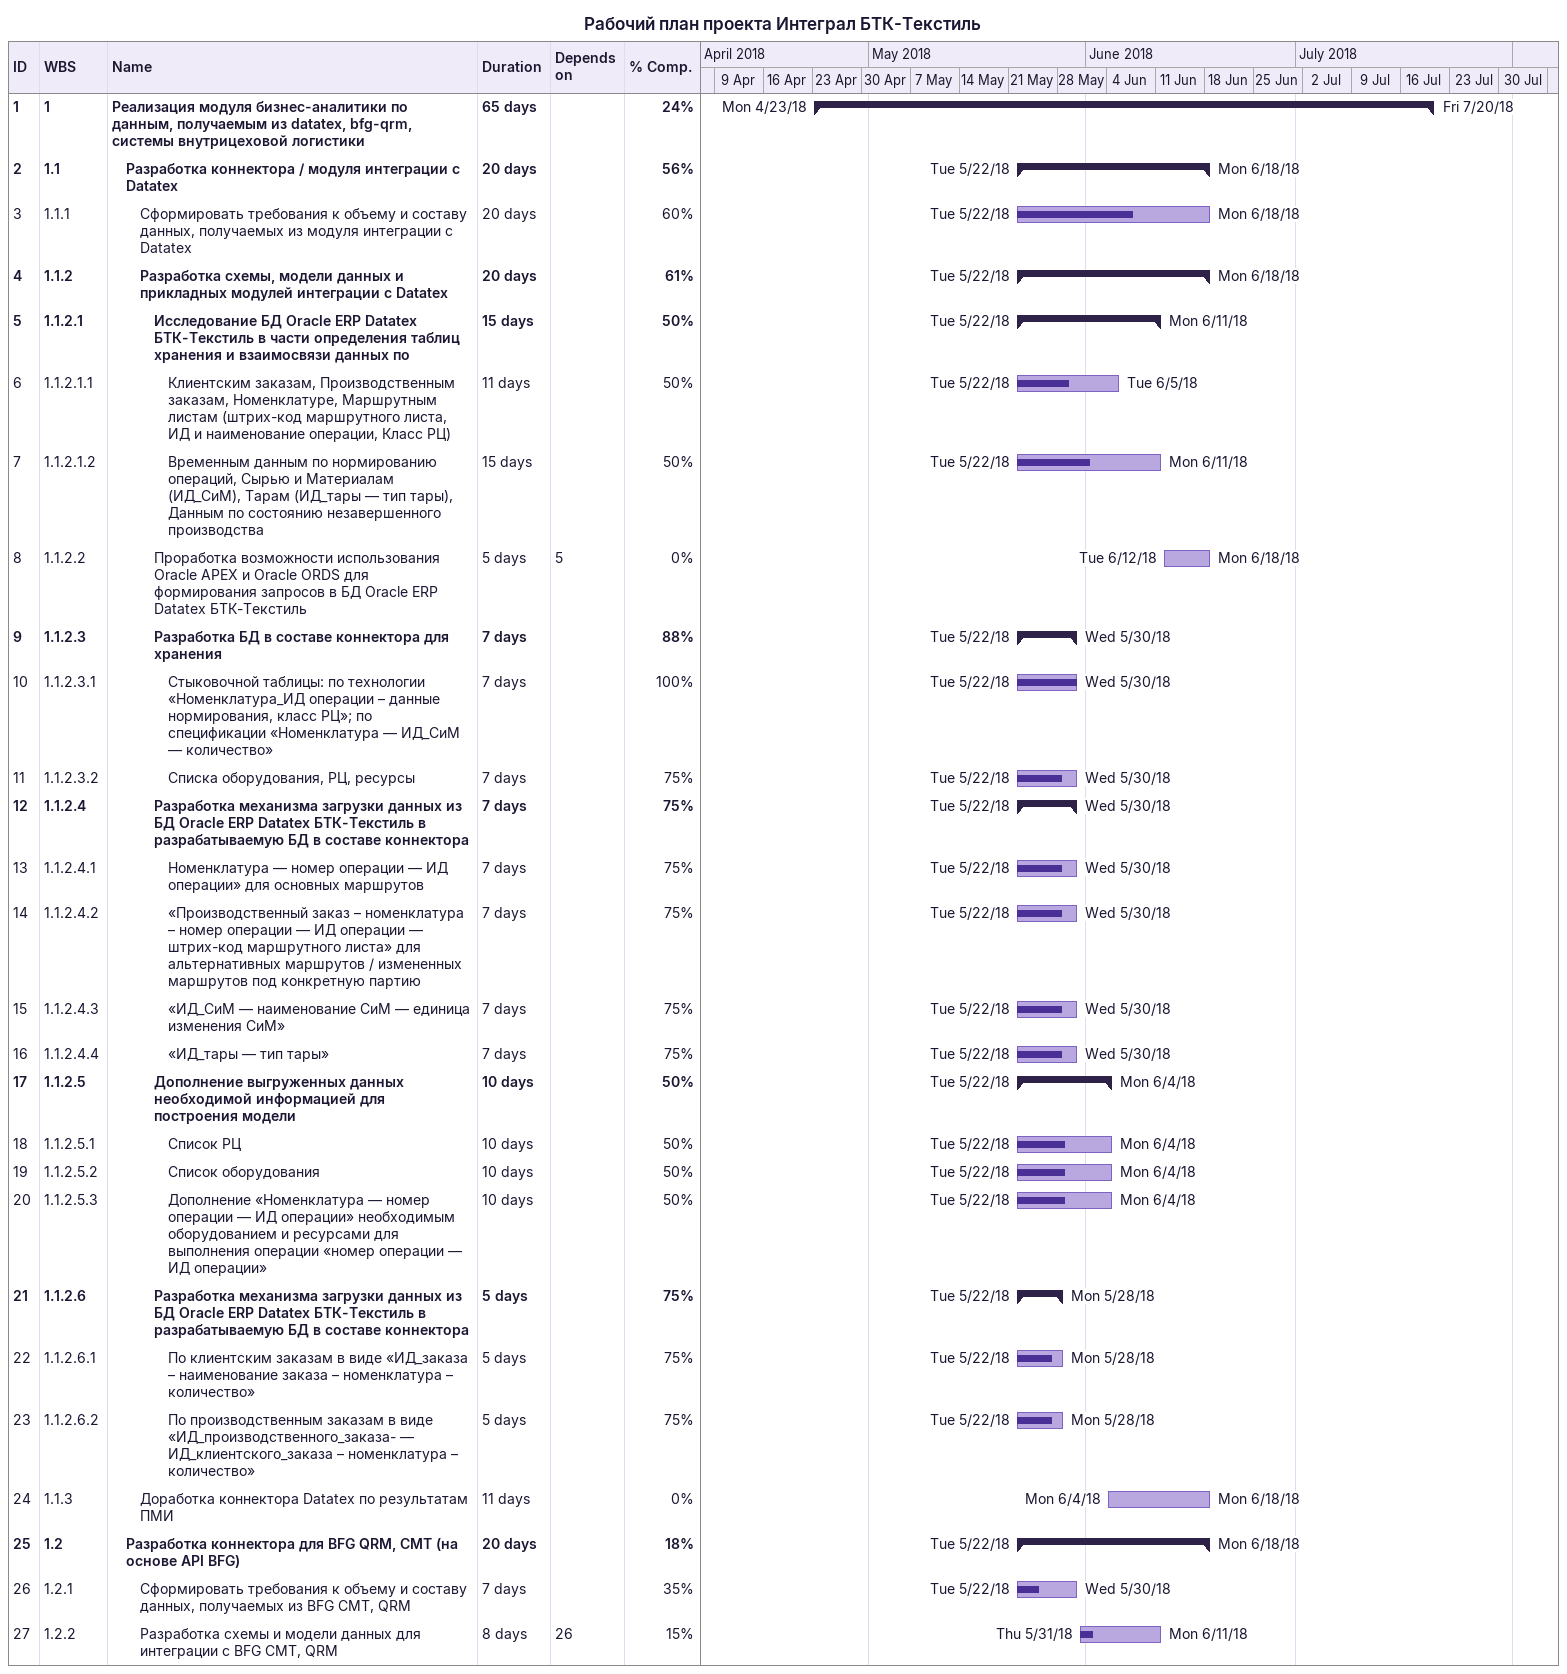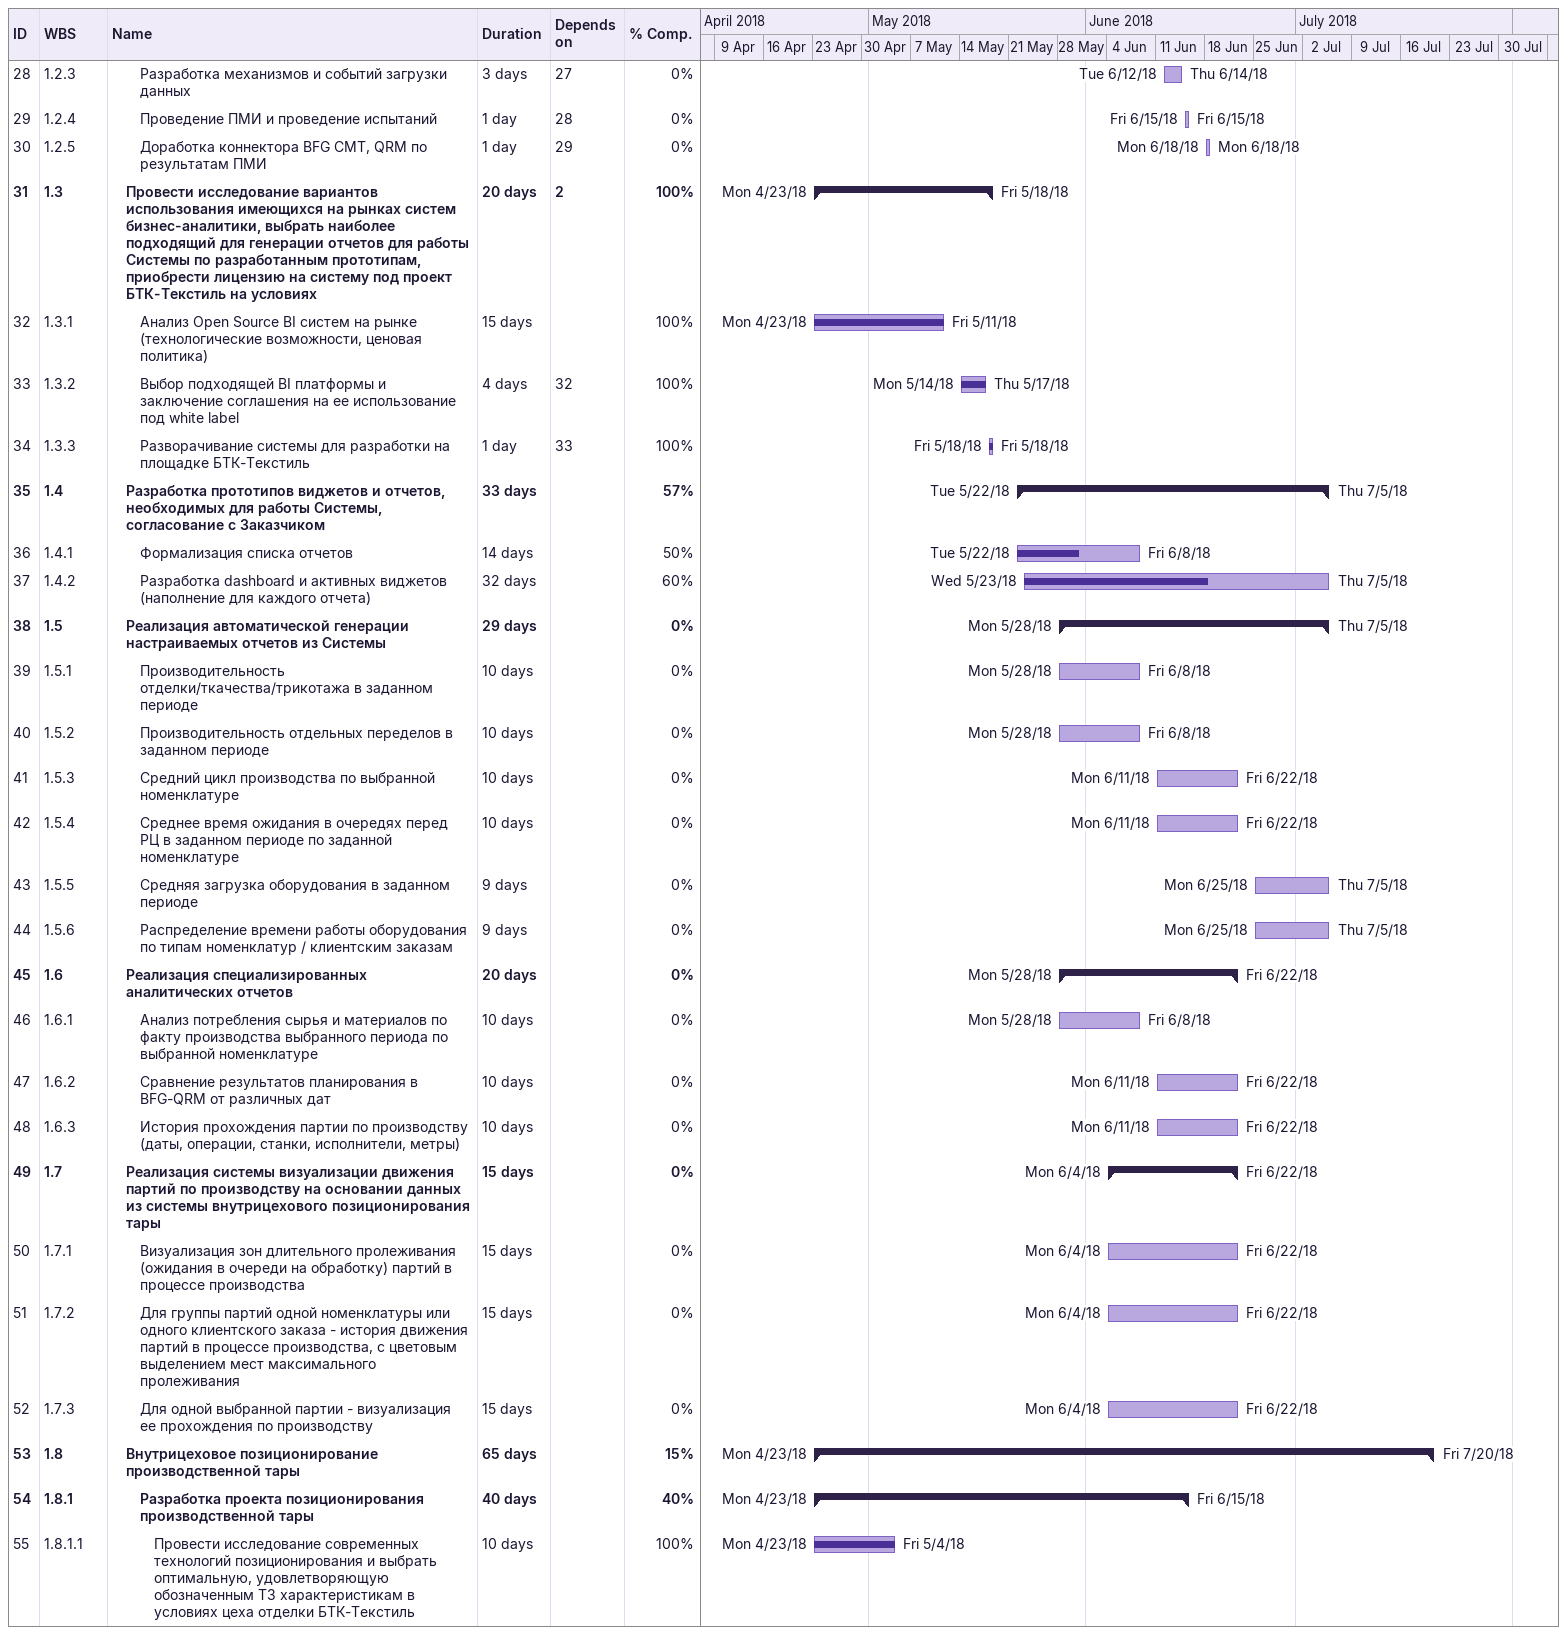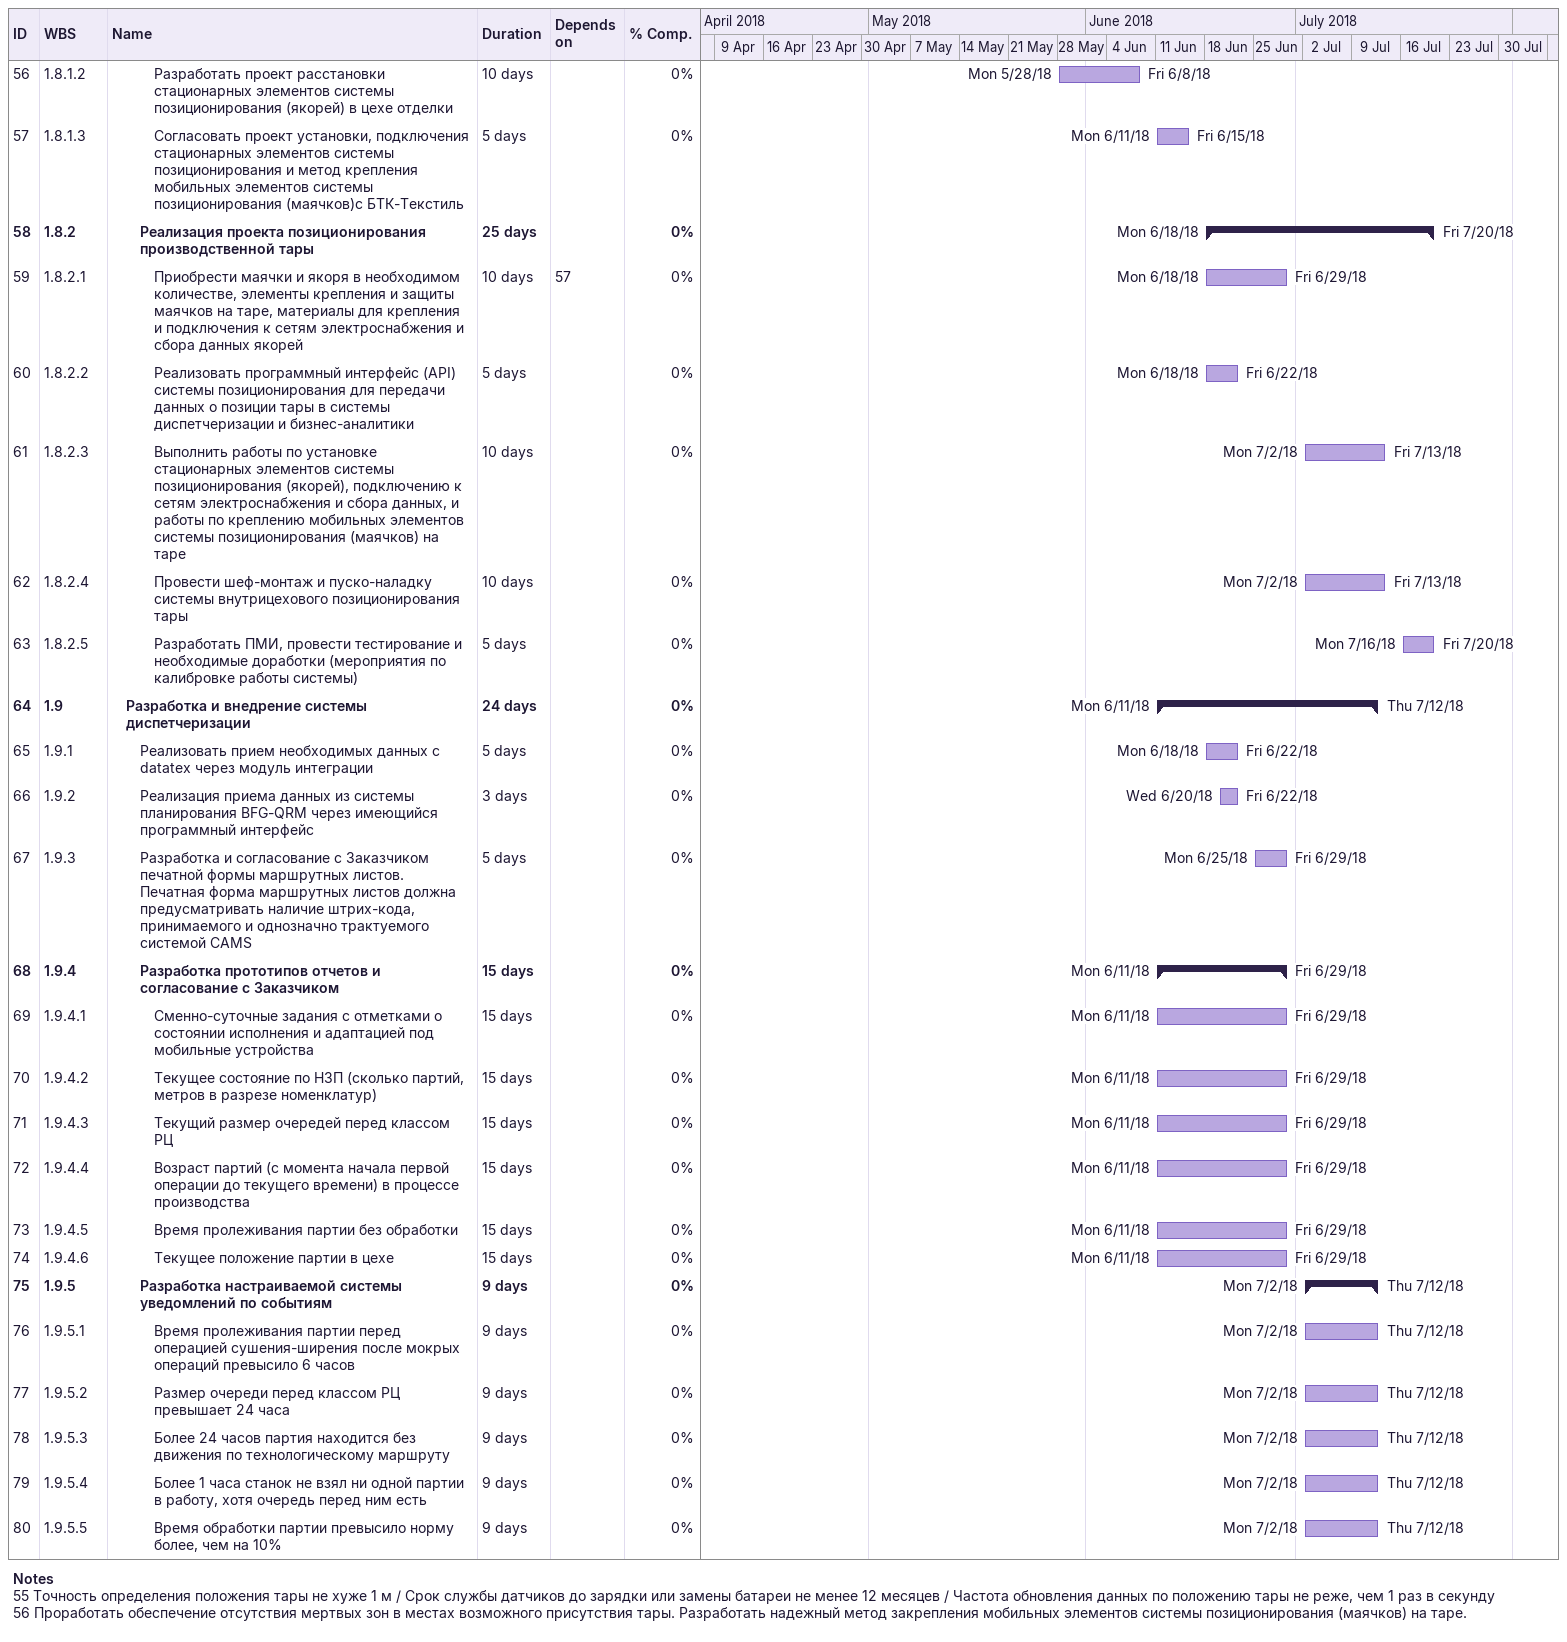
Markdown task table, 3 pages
Рабочий план проекта Интеграл БТК-Текстиль

| ID | WBS | Task | Duration | Start | Finish | Predecessors | % complete |
|---|---|---|---|---|---|---|---|
| 1 | 1 | **Реализация модуля бизнес-аналитики по данным, получаемым из datatex, bfg-qrm, системы внутрицеховой логистики** | 65d | 2018-04-23 | 2018-07-20 |  | 24 |
| 2 | 1.1 | **Разработка коннектора / модуля интеграции с Datatex** | 20d | 2018-05-22 | 2018-06-18 |  | 56 |
| 3 | 1.1.1 | Сформировать требования к объему и составу данных, получаемых из модуля интеграции с Datatex | 20d | 2018-05-22 | 2018-06-18 |  | 60 |
| 4 | 1.1.2 | **Разработка схемы, модели данных и прикладных модулей интеграции с Datatex** | 20d | 2018-05-22 | 2018-06-18 |  | 61 |
| 5 | 1.1.2.1 | **Исследование БД Oracle ERP Datatex БТК-Текстиль в части определения таблиц хранения и взаимосвязи данных по** | 15d | 2018-05-22 | 2018-06-11 |  | 50 |
| 6 | 1.1.2.1.1 | Клиентским заказам, Производственным заказам, Номенклатуре, Маршрутным листам (штрих-код маршрутного листа, ИД и наименование операции, Класс РЦ) | 11d | 2018-05-22 | 2018-06-05 |  | 50 |
| 7 | 1.1.2.1.2 | Временным данным по нормированию операций, Сырью и Материалам (ИД_СиМ), Тарам (ИД_тары — тип тары), Данным по состоянию незавершенного производства | 15d | 2018-05-22 | 2018-06-11 |  | 50 |
| 8 | 1.1.2.2 | Проработка возможности использования Oracle APEX и Oracle ORDS для формирования запросов в БД Oracle ERP Datatex БТК-Текстиль | 5d | 2018-06-12 | 2018-06-18 | 5 | 0 |
| 9 | 1.1.2.3 | **Разработка БД в составе коннектора для хранения** | 7d | 2018-05-22 | 2018-05-30 |  | 88 |
| 10 | 1.1.2.3.1 | Стыковочной таблицы: по технологии «Номенклатура_ИД операции – данные нормирования, класс РЦ»; по спецификации «Номенклатура — ИД_СиМ — количество» | 7d | 2018-05-22 | 2018-05-30 |  | 100 |
| 11 | 1.1.2.3.2 | Списка оборудования, РЦ, ресурсы | 7d | 2018-05-22 | 2018-05-30 |  | 75 |
| 12 | 1.1.2.4 | **Разработка механизма загрузки данных из БД Oracle ERP Datatex БТК-Текстиль в разрабатываемую БД в составе коннектора** | 7d | 2018-05-22 | 2018-05-30 |  | 75 |
| 13 | 1.1.2.4.1 | Номенклатура — номер операции — ИД операции» для основных маршрутов | 7d | 2018-05-22 | 2018-05-30 |  | 75 |
| 14 | 1.1.2.4.2 | «Производственный заказ – номенклатура – номер операции — ИД операции — штрих-код маршрутного листа» для альтернативных маршрутов / измененных маршрутов под конкретную партию | 7d | 2018-05-22 | 2018-05-30 |  | 75 |
| 15 | 1.1.2.4.3 | «ИД_СиМ — наименование СиМ — единица изменения СиМ» | 7d | 2018-05-22 | 2018-05-30 |  | 75 |
| 16 | 1.1.2.4.4 | «ИД_тары — тип тары» | 7d | 2018-05-22 | 2018-05-30 |  | 75 |
| 17 | 1.1.2.5 | **Дополнение выгруженных данных необходимой информацией для построения модели** | 10d | 2018-05-22 | 2018-06-04 |  | 50 |
| 18 | 1.1.2.5.1 | Список РЦ | 10d | 2018-05-22 | 2018-06-04 |  | 50 |
| 19 | 1.1.2.5.2 | Список оборудования | 10d | 2018-05-22 | 2018-06-04 |  | 50 |
| 20 | 1.1.2.5.3 | Дополнение «Номенклатура — номер операции — ИД операции» необходимым оборудованием и ресурсами для выполнения операции «номер операции — ИД операции» | 10d | 2018-05-22 | 2018-06-04 |  | 50 |
| 21 | 1.1.2.6 | **Разработка механизма загрузки данных из БД Oracle ERP Datatex БТК-Текстиль в разрабатываемую БД в составе коннектора** | 5d | 2018-05-22 | 2018-05-28 |  | 75 |
| 22 | 1.1.2.6.1 | По клиентским заказам в виде «ИД_заказа – наименование заказа – номенклатура – количество» | 5d | 2018-05-22 | 2018-05-28 |  | 75 |
| 23 | 1.1.2.6.2 | По производственным заказам в виде «ИД_производственного_заказа- — ИД_клиентского_заказа – номенклатура – количество» | 5d | 2018-05-22 | 2018-05-28 |  | 75 |
| 24 | 1.1.3 | Доработка коннектора Datatex по результатам ПМИ | 11d | 2018-06-04 | 2018-06-18 |  | 0 |
| 25 | 1.2 | **Разработка коннектора для BFG QRM, CMT (на основе API BFG)** | 20d | 2018-05-22 | 2018-06-18 |  | 18 |
| 26 | 1.2.1 | Сформировать требования к объему и составу данных, получаемых из BFG CMT, QRM | 7d | 2018-05-22 | 2018-05-30 |  | 35 |
| 27 | 1.2.2 | Разработка схемы и модели данных для интеграции с BFG CMT, QRM | 8d | 2018-05-31 | 2018-06-11 | 26 | 15 |
| 28 | 1.2.3 | Разработка механизмов и событий загрузки данных | 3d | 2018-06-12 | 2018-06-14 | 27 | 0 |
| 29 | 1.2.4 | Проведение ПМИ и проведение испытаний | 1d | 2018-06-15 | 2018-06-15 | 28 | 0 |
| 30 | 1.2.5 | Доработка коннектора BFG CMT, QRM по результатам ПМИ | 1d | 2018-06-18 | 2018-06-18 | 29 | 0 |
| 31 | 1.3 | **Провести исследование вариантов использования имеющихся на рынках систем бизнес-аналитики, выбрать наиболее подходящий для генерации отчетов для работы Системы по разработанным прототипам, приобрести лицензию на систему под проект БТК-Текстиль на условиях** | 20d | 2018-04-23 | 2018-05-18 | 2 | 100 |
| 32 | 1.3.1 | Анализ Open Source BI систем на рынке (технологические возможности, ценовая политика) | 15d | 2018-04-23 | 2018-05-11 |  | 100 |
| 33 | 1.3.2 | Выбор подходящей BI платформы и заключение соглашения на ее использование под white label | 4d | 2018-05-14 | 2018-05-17 | 32 | 100 |
| 34 | 1.3.3 | Разворачивание системы для разработки на площадке БТК-Текстиль | 1d | 2018-05-18 | 2018-05-18 | 33 | 100 |
| 35 | 1.4 | **Разработка прототипов виджетов и отчетов, необходимых для работы Системы, согласование с Заказчиком** | 33d | 2018-05-22 | 2018-07-05 |  | 57 |
| 36 | 1.4.1 | Формализация списка отчетов | 14d | 2018-05-22 | 2018-06-08 |  | 50 |
| 37 | 1.4.2 | Разработка dashboard и активных виджетов (наполнение для каждого отчета) | 32d | 2018-05-23 | 2018-07-05 |  | 60 |
| 38 | 1.5 | **Реализация автоматической генерации настраиваемых отчетов из Системы** | 29d | 2018-05-28 | 2018-07-05 |  | 0 |
| 39 | 1.5.1 | Производительность отделки/ткачества/трикотажа в заданном периоде | 10d | 2018-05-28 | 2018-06-08 |  | 0 |
| 40 | 1.5.2 | Производительность отдельных переделов в заданном периоде | 10d | 2018-05-28 | 2018-06-08 |  | 0 |
| 41 | 1.5.3 | Средний цикл производства по выбранной номенклатуре | 10d | 2018-06-11 | 2018-06-22 |  | 0 |
| 42 | 1.5.4 | Среднее время ожидания в очередях перед РЦ в заданном периоде по заданной номенклатуре | 10d | 2018-06-11 | 2018-06-22 |  | 0 |
| 43 | 1.5.5 | Средняя загрузка оборудования в заданном периоде | 9d | 2018-06-25 | 2018-07-05 |  | 0 |
| 44 | 1.5.6 | Распределение времени работы оборудования по типам номенклатур / клиентским заказам | 9d | 2018-06-25 | 2018-07-05 |  | 0 |
| 45 | 1.6 | **Реализация специализированных аналитических отчетов** | 20d | 2018-05-28 | 2018-06-22 |  | 0 |
| 46 | 1.6.1 | Анализ потребления сырья и материалов по факту производства выбранного периода по выбранной номенклатуре | 10d | 2018-05-28 | 2018-06-08 |  | 0 |
| 47 | 1.6.2 | Сравнение результатов планирования в BFG-QRM от различных дат | 10d | 2018-06-11 | 2018-06-22 |  | 0 |
| 48 | 1.6.3 | История прохождения партии по производству (даты, операции, станки, исполнители, метры) | 10d | 2018-06-11 | 2018-06-22 |  | 0 |
| 49 | 1.7 | **Реализация системы визуализации движения партий по производству на основании данных из системы внутрицехового позиционирования тары** | 15d | 2018-06-04 | 2018-06-22 |  | 0 |
| 50 | 1.7.1 | Визуализация зон длительного пролеживания (ожидания в очереди на обработку) партий в процессе производства | 15d | 2018-06-04 | 2018-06-22 |  | 0 |
| 51 | 1.7.2 | Для группы партий одной номенклатуры или одного клиентского заказа - история движения партий в процессе производства, с цветовым выделением мест максимального пролеживания | 15d | 2018-06-04 | 2018-06-22 |  | 0 |
| 52 | 1.7.3 | Для одной выбранной партии - визуализация ее прохождения по производству | 15d | 2018-06-04 | 2018-06-22 |  | 0 |
| 53 | 1.8 | **Внутрицеховое позиционирование производственной тары** | 65d | 2018-04-23 | 2018-07-20 |  | 15 |
| 54 | 1.8.1 | **Разработка проекта позиционирования производственной тары** | 40d | 2018-04-23 | 2018-06-15 |  | 40 |
| 55 | 1.8.1.1 | Провести исследование современных технологий позиционирования и выбрать оптимальную, удовлетворяющую обозначенным ТЗ характеристикам в условиях цеха отделки БТК-Текстиль | 10d | 2018-04-23 | 2018-05-04 |  | 100 |
| 56 | 1.8.1.2 | Разработать проект расстановки стационарных элементов системы позиционирования (якорей) в цехе отделки | 10d | 2018-05-28 | 2018-06-08 |  | 0 |
| 57 | 1.8.1.3 | Согласовать проект установки, подключения стационарных элементов системы позиционирования и метод крепления мобильных элементов системы позиционирования (маячков)с БТК-Текстиль | 5d | 2018-06-11 | 2018-06-15 |  | 0 |
| 58 | 1.8.2 | **Реализация проекта позиционирования производственной тары** | 25d | 2018-06-18 | 2018-07-20 |  | 0 |
| 59 | 1.8.2.1 | Приобрести маячки и якоря в необходимом количестве, элементы крепления и защиты маячков на таре, материалы для крепления и подключения к сетям электроснабжения и сбора данных якорей | 10d | 2018-06-18 | 2018-06-29 | 57 | 0 |
| 60 | 1.8.2.2 | Реализовать программный интерфейс (API) системы позиционирования для передачи данных о позиции тары в системы диспетчеризации и бизнес-аналитики | 5d | 2018-06-18 | 2018-06-22 |  | 0 |
| 61 | 1.8.2.3 | Выполнить работы по установке стационарных элементов системы позиционирования (якорей), подключению к сетям электроснабжения и сбора данных, и работы по креплению мобильных элементов системы позиционирования (маячков) на таре | 10d | 2018-07-02 | 2018-07-13 |  | 0 |
| 62 | 1.8.2.4 | Провести шеф-монтаж и пуско-наладку системы внутрицехового позиционирования тары | 10d | 2018-07-02 | 2018-07-13 |  | 0 |
| 63 | 1.8.2.5 | Разработать ПМИ, провести тестирование и необходимые доработки (мероприятия по калибровке работы системы) | 5d | 2018-07-16 | 2018-07-20 |  | 0 |
| 64 | 1.9 | **Разработка и внедрение системы диспетчеризации** | 24d | 2018-06-11 | 2018-07-12 |  | 0 |
| 65 | 1.9.1 | Реализовать прием необходимых данных с datatex через модуль интеграции | 5d | 2018-06-18 | 2018-06-22 |  | 0 |
| 66 | 1.9.2 | Реализация приема данных из системы планирования BFG-QRM через имеющийся программный интерфейс | 3d | 2018-06-20 | 2018-06-22 |  | 0 |
| 67 | 1.9.3 | Разработка и согласование с Заказчиком печатной формы маршрутных листов. Печатная форма маршрутных листов должна предусматривать наличие штрих-кода, принимаемого и однозначно трактуемого системой CAMS | 5d | 2018-06-25 | 2018-06-29 |  | 0 |
| 68 | 1.9.4 | **Разработка прототипов отчетов и согласование с Заказчиком** | 15d | 2018-06-11 | 2018-06-29 |  | 0 |
| 69 | 1.9.4.1 | Сменно-суточные задания с отметками о состоянии исполнения и адаптацией под мобильные устройства | 15d | 2018-06-11 | 2018-06-29 |  | 0 |
| 70 | 1.9.4.2 | Текущее состояние по НЗП (сколько партий, метров в разрезе номенклатур) | 15d | 2018-06-11 | 2018-06-29 |  | 0 |
| 71 | 1.9.4.3 | Текущий размер очередей перед классом РЦ | 15d | 2018-06-11 | 2018-06-29 |  | 0 |
| 72 | 1.9.4.4 | Возраст партий (с момента начала первой операции до текущего времени) в процессе производства | 15d | 2018-06-11 | 2018-06-29 |  | 0 |
| 73 | 1.9.4.5 | Время пролеживания партии без обработки | 15d | 2018-06-11 | 2018-06-29 |  | 0 |
| 74 | 1.9.4.6 | Текущее положение партии в цехе | 15d | 2018-06-11 | 2018-06-29 |  | 0 |
| 75 | 1.9.5 | **Разработка настраиваемой системы уведомлений по событиям** | 9d | 2018-07-02 | 2018-07-12 |  | 0 |
| 76 | 1.9.5.1 | Время пролеживания партии перед операцией сушения-ширения после мокрых операций превысило 6 часов | 9d | 2018-07-02 | 2018-07-12 |  | 0 |
| 77 | 1.9.5.2 | Размер очереди перед классом РЦ превышает 24 часа | 9d | 2018-07-02 | 2018-07-12 |  | 0 |
| 78 | 1.9.5.3 | Более 24 часов партия находится без движения по технологическому маршруту | 9d | 2018-07-02 | 2018-07-12 |  | 0 |
| 79 | 1.9.5.4 | Более 1 часа станок не взял ни одной партии в работу, хотя очередь перед ним есть | 9d | 2018-07-02 | 2018-07-12 |  | 0 |
| 80 | 1.9.5.5 | Время обработки партии превысило норму более, чем на 10% | 9d | 2018-07-02 | 2018-07-12 |  | 0 |

Notes
- 55: Точность определения положения тары не хуже 1 м / Срок службы датчиков до зарядки или замены батареи не менее 12 месяцев / Частота обновления данных по положению тары не реже, чем 1 раз в секунду
- 56: Проработать обеспечение отсутствия мертвых зон в местах возможного присутствия тары. Разработать надежный метод закрепления мобильных элементов системы позиционирования (маячков) на таре.
